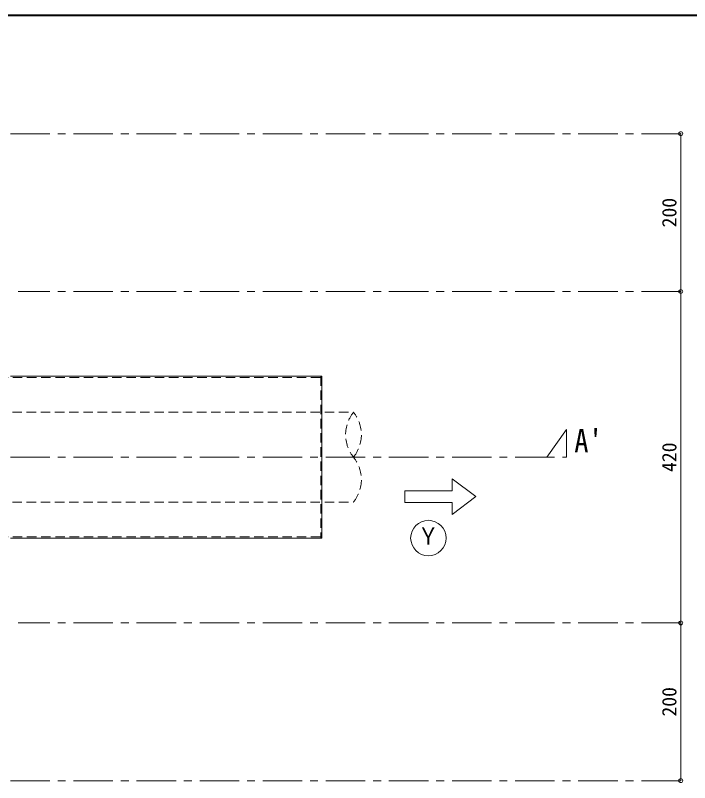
# Model space of a CAD drawing. Units: millimetres at full size, sheet at 1:10. Extents: x -2101 to 1949, y -1404 to 1406.
# Drawn here: x -459 to 396, y 434 to 1406 of the extents above; entities that cross this region are included whole.
import ezdxf
from ezdxf.enums import TextEntityAlignment as Align

# ---------------------------------------------------------------- set-up
doc = ezdxf.new("R2010")
doc.units = ezdxf.units.MM
doc.header["$LTSCALE"] = 10
doc.header["$PDMODE"] = 32
doc.header["$PDSIZE"] = 5
doc.linetypes.add('CHAIN1', pattern=[8, 5, -1, 1, -1])
doc.linetypes.add('DASHED1', pattern=[1.8, 1.2, -0.6])
doc.layers.add('0-0____1', color=4, linetype='Continuous', lineweight=9)
doc.styles.add('ＭＳ ゴシック', font='')
doc.styles.get('ＭＳ ゴシック').set_extended_font_data('MS Gothic')

msp = doc.modelspace()

# ---------------------------------------------------------------- linework, layer by layer
at = {"layer": '0-0____1', "color": 1, "lineweight": 40}
msp.add_line((1949.4, 1406.12), (-2100.6, 1406.12), dxfattribs=at)
at = {"layer": '0-0____1', "linetype": 'CHAIN1'}
for p, q in [((384.4, 1256.12), (-495.6, 1256.12)), ((384.4, 1056.12), (-455.6, 1056.12)), ((239.4, 881.12), (214.4, 846.12)), ((384.4, 636.12), (-455.6, 636.12)), ((384.4, 436.12), (-495.6, 436.12))]:
    msp.add_line(p, q, dxfattribs=at)
at = {"layer": '0-0____1'}
for p, q in [((384.4, 1256.12), (384.4, 1056.12)), ((384.4, 1056.12), (384.4, 636.12)), ((94.4, 818.62), (124.4, 796.12)), ((94.4, 803.62), (94.4, 818.62)), ((94.4, 803.62), (34.4, 803.62)), ((94.4, 773.62), (124.4, 796.12)), ((94.4, 773.62), (94.4, 788.62)), ((-465.6, 743.62), (-70.6, 743.62)), ((384.4, 636.12), (384.4, 436.12))]:
    msp.add_line(p, q, dxfattribs=at)
at = {"layer": '0-0____1', "linetype": 'DASHED1'}
for p, q in [((-570.6, 947.02), (-72.2, 947.02)), ((-72.2, 948.62), (-72.2, 743.62)), ((-72.2, 909.12), (-70.6, 909.12)), ((-535.1, 903.12), (-30.6, 903.12)), ((-535.1, 789.12), (-30.6, 789.12)), ((-72.2, 783.12), (-70.6, 783.12)), ((-570.6, 745.22), (-72.2, 745.22))]:
    msp.add_line(p, q, dxfattribs=at)
at = {"layer": '0-0____1'}
for points in [[(-465.6, 948.62), (-70.6, 948.62), (-70.6, 743.62)], [(34.4, 803.62), (34.4, 788.62), (94.4, 788.62)]]:
    msp.add_lwpolyline(points, dxfattribs=at)
at = {"layer": '0-0____1', "linetype": 'CHAIN1'}
msp.add_lwpolyline([(-1985.6, 846.12), (239.4, 846.12), (239.4, 881.12)], dxfattribs=at)
at = {"layer": '0-0____1', "color": 7, "lineweight": 18}
msp.add_circle((64.4, 743.62), 22.5, dxfattribs=at)
at = {"layer": '0-0____1', "linetype": 'DASHED1'}
for centre, start, end in [((5.01, 874.62), 141.33038, 218.66962), ((-66.21, 874.62), 321.33038, 38.66962), ((-66.21, 817.62), 321.33038, 38.66962)]:
    msp.add_arc(centre, 45.61, start, end, dxfattribs=at)
at = {"layer": '0-0____1', "color": 1}
for p in [(384.4, 1256.12), (384.4, 1056.12), (384.4, 636.12), (384.4, 436.12)]:
    msp.add_point(p, dxfattribs=at)

# ---------------------------------------------------------------- texts
at = {"layer": '0-0____1', "color": 7, "style": 'ＭＳ ゴシック'}
for s, p in [('200', (384.4, 1137.37)), ('420', (384.4, 827.37)), ('200', (384.4, 517.37))]:
    msp.add_text(s, height=18.33, rotation=90, dxfattribs=at).set_placement(p, align=Align.BOTTOM_LEFT)
at = {"layer": '0-0____1', "color": 7, "style": 'ＭＳ ゴシック', "width": 0.9}
for s, height, p in [("A'", 29.33, (249.4, 843.62)), ('Ｙ', 21.99, (50.65, 728.62))]:
    msp.add_text(s, height=height, dxfattribs=at).set_placement(p, align=Align.BOTTOM_LEFT)

doc.saveas('drawing.dxf')
